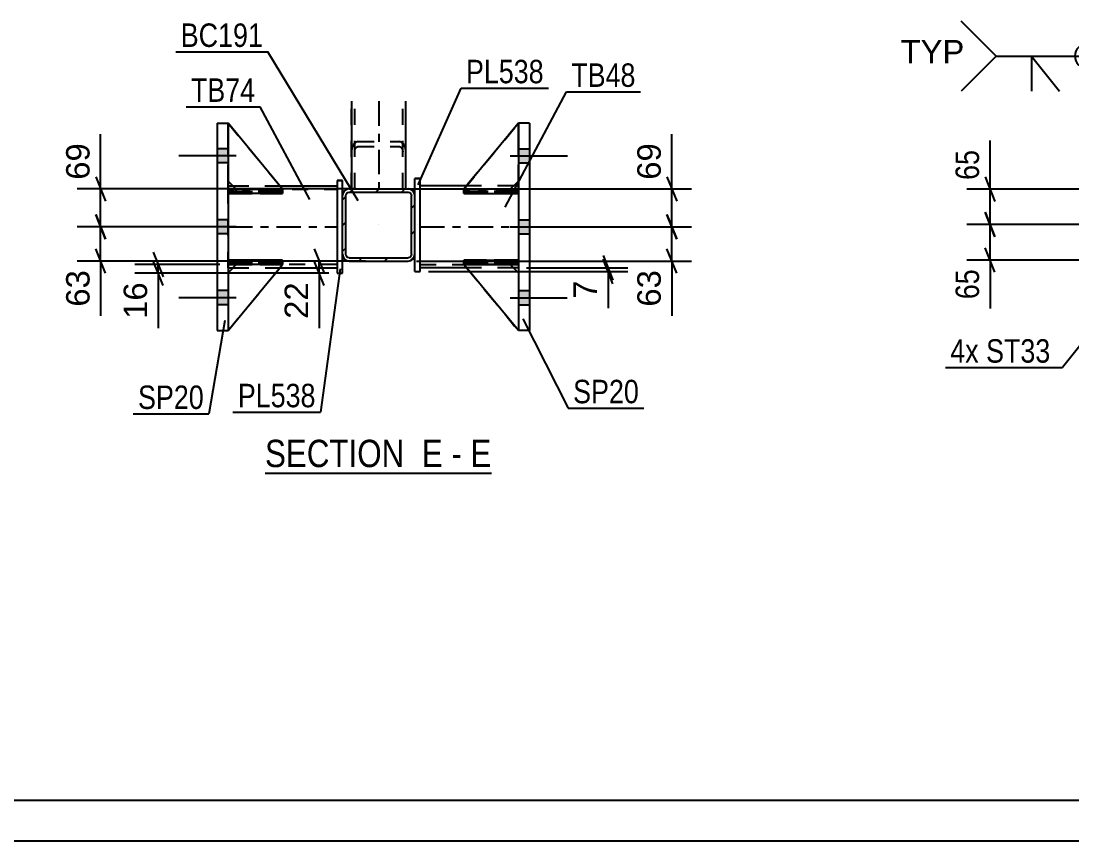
# Model space of a CAD drawing. Header units: millimetres. Extents: x -116 to 725, y -402 to 192.
# Drawn here: x 113.3 to 241.7, y -402.3 to -302.1 of the extents above; entities that cross this region are included whole.
import ezdxf

# ---------------------------------------------------------------- set-up
doc = ezdxf.new("R2010")
doc.units = ezdxf.units.MM
doc.linetypes.add('DXK_LINE_DOT2', pattern=[3.9198, 1.9599, -1.9599])
doc.linetypes.add('DXK_LINE_DOT3', pattern=[5.9187, 2.979, -0.9799, 0.9799, -0.9799])
doc.styles.add('Arial', font='ARIAL.TTF', dxfattribs={"height": 0.2})
doc.styles.add('Arial Narrow', font='ARIALN.TTF', dxfattribs={"height": 0.2})

# ---------------------------------------------------------------- blocks, each defined once
blk = doc.blocks.new('Unknown-203723422-1133')
at = {"color": 5, "linetype": 'Continuous'}
for p, q in [((-110.72, -397.25), (720.28, -397.25)), ((-115.72, -402.25), (725.28, -402.25))]:
    blk.add_line(p, q, dxfattribs=at)
blk = doc.blocks.new('Unknown-203723422-19 - 1498')
at = {"color": 6, "linetype": 'Continuous'}
blk.add_line((143.13, -357.34), (170.78, -357.34), dxfattribs=at)
at = {"color": 0, "linetype": 'Continuous'}
for points in [[(161.24, -356.59), (161.24, -353.09), (143.13, -353.09), (143.13, -356.59)], [(164.85, -356.59), (164.85, -353.09), (162.29, -353.09), (162.29, -356.59)], [(167.17, -356.59), (167.17, -353.09), (165.9, -353.09), (165.9, -356.59)], [(170.78, -356.59), (170.78, -353.09), (168.22, -353.09), (168.22, -356.59)]]:
    blk.add_wipeout(points, dxfattribs=at)
at = {"color": 7, "linetype": 'Continuous', "style": 'Arial Narrow'}
for s, p in [('SECTION ', (143.13, -356.59)), ('E', (162.29, -356.59)), ('E', (168.22, -356.59)), ('-', (165.9, -356.59))]:
    blk.add_text(s, height=3.34, dxfattribs=at).set_placement(p)
blk = doc.blocks.new('Part-203723422-1510 - 1498')
at = {"color": 7, "linetype": 'DXK_LINE_DOT2'}
for p, q in [((139.61, -331.85), (138.61, -332.85)), ((138.61, -339.91), (145.28, -331.85)), ((138.61, -332.85), (139.61, -331.85)), ((138.61, -339.91), (145.28, -331.85)), ((145.28, -331.85), (139.61, -331.85)), ((139.61, -331.85), (139.61, -331.85)), ((139.61, -331.85), (145.28, -331.85)), ((145.28, -331.85), (145.28, -331.85)), ((138.61, -332.85), (138.61, -339.91))]:
    blk.add_line(p, q, dxfattribs=at)
at = {"color": 7, "linetype": 'DXK_LINE_DOT3'}
for p, q in [((145.28, -331.85), (138.61, -331.85)), ((138.61, -331.85), (138.61, -339.91))]:
    blk.add_line(p, q, dxfattribs=at)
blk = doc.blocks.new('Part-203723422-1502 - 1498')
at = {"color": 7, "linetype": 'DXK_LINE_DOT2'}
for p, q in [((174.08, -314.58), (167.41, -322.65)), ((167.41, -322.65), (174.08, -314.58)), ((174.08, -321.65), (174.08, -314.58)), ((173.08, -322.65), (174.08, -321.65)), ((173.08, -322.65), (174.08, -321.65)), ((167.41, -322.65), (173.08, -322.65)), ((167.41, -322.65), (167.41, -322.65)), ((173.08, -322.65), (167.41, -322.65)), ((173.08, -322.65), (173.08, -322.65))]:
    blk.add_line(p, q, dxfattribs=at)
at = {"color": 7, "linetype": 'DXK_LINE_DOT3'}
for p, q in [((174.08, -322.65), (174.08, -314.58)), ((167.41, -322.65), (174.08, -322.65))]:
    blk.add_line(p, q, dxfattribs=at)
blk = doc.blocks.new('Part-203723422-1616 - 1498')
at = {"color": 2, "linetype": 'Continuous'}
for p, q in [((152.61, -321.58), (151.94, -321.58)), ((151.94, -321.58), (151.94, -332.91)), ((152.61, -323.42), (152.61, -321.58)), ((152.61, -332.91), (152.61, -330.62)), ((151.94, -332.91), (152.61, -332.91))]:
    blk.add_line(p, q, dxfattribs=at)
at = {"color": 7, "linetype": 'DXK_LINE_DOT2'}
for p, q in [((151.94, -321.58), (152.61, -321.58)), ((152.61, -330.62), (152.61, -323.42)), ((151.94, -332.91), (152.61, -332.91))]:
    blk.add_line(p, q, dxfattribs=at)
at = {"color": 7, "linetype": 'DXK_LINE_DOT3'}
blk.add_line((152.28, -327.24), (152.28, -327.24), dxfattribs=at)
blk = doc.blocks.new('Part-203723422-1505 - 1498')
at = {"color": 2, "linetype": 'Continuous'}
for p, q in [((174.08, -314.58), (167.41, -322.65)), ((174.08, -314.58), (174.08, -314.58)), ((174.08, -314.58), (174.08, -314.58)), ((173.08, -322.64), (174.08, -321.65)), ((168.24, -322.65), (167.41, -322.65)), ((167.41, -322.65), (167.41, -322.65))]:
    blk.add_line(p, q, dxfattribs=at)
at = {"color": 7, "linetype": 'DXK_LINE_DOT2'}
for p, q in [((174.08, -314.58), (167.41, -322.65)), ((174.08, -321.65), (174.08, -314.58)), ((173.08, -322.65), (174.08, -321.65)), ((173.08, -322.65), (167.41, -322.65)), ((173.08, -322.65), (168.24, -322.65)), ((173.08, -322.65), (173.08, -322.64)), ((173.08, -322.65), (173.08, -322.65))]:
    blk.add_line(p, q, dxfattribs=at)
at = {"color": 7, "linetype": 'DXK_LINE_DOT3'}
for p, q in [((174.08, -322.65), (174.08, -314.58)), ((167.41, -322.65), (174.08, -322.65))]:
    blk.add_line(p, q, dxfattribs=at)
blk = doc.blocks.new('Part-203723422-1506 - 1498')
at = {"color": 7, "linetype": 'DXK_LINE_DOT2'}
for p, q in [((167.41, -323.18), (167.41, -322.64)), ((167.41, -322.64), (173.08, -322.64)), ((174.08, -322.64), (167.41, -322.64)), ((173.08, -323.18), (167.41, -323.18)), ((167.41, -323.18), (174.08, -323.18)), ((173.08, -323.18), (173.08, -322.64)), ((173.08, -322.64), (174.08, -322.64)), ((174.08, -323.18), (173.08, -323.18)), ((174.08, -323.18), (174.08, -322.64)), ((174.08, -323.18), (174.08, -322.64)), ((174.08, -322.64), (174.08, -322.64)), ((174.08, -323.18), (174.08, -323.18))]:
    blk.add_line(p, q, dxfattribs=at)
at = {"color": 7, "linetype": 'DXK_LINE_DOT3'}
for p, q in [((174.08, -322.91), (167.41, -322.91)), ((167.41, -322.91), (174.08, -322.91))]:
    blk.add_line(p, q, dxfattribs=at)
blk = doc.blocks.new('Part-203723422-1507 - 1498')
at = {"color": 7, "linetype": 'DXK_LINE_DOT2'}
for p, q in [((167.41, -331.84), (167.41, -331.31)), ((167.41, -331.31), (173.08, -331.31)), ((174.08, -331.31), (167.41, -331.31)), ((173.08, -331.84), (167.41, -331.84)), ((167.41, -331.84), (174.08, -331.84)), ((173.08, -331.84), (173.08, -331.31)), ((173.08, -331.31), (174.08, -331.31)), ((174.08, -331.84), (173.08, -331.84)), ((174.08, -331.84), (174.08, -331.31)), ((174.08, -331.84), (174.08, -331.31)), ((174.08, -331.31), (174.08, -331.31)), ((174.08, -331.84), (174.08, -331.84))]:
    blk.add_line(p, q, dxfattribs=at)
at = {"color": 7, "linetype": 'DXK_LINE_DOT3'}
for p, q in [((174.08, -331.58), (167.41, -331.58)), ((167.41, -331.58), (174.08, -331.58))]:
    blk.add_line(p, q, dxfattribs=at)
blk = doc.blocks.new('Part-203723422-1717 - 1498')
at = {"color": 7, "linetype": 'DXK_LINE_DOT2'}
for p, q in [((167.41, -331.85), (173.08, -331.85)), ((174.08, -339.91), (167.41, -331.85)), ((167.41, -331.85), (167.41, -331.85)), ((173.08, -331.85), (167.41, -331.85)), ((167.41, -331.85), (174.08, -339.91)), ((173.08, -331.85), (174.08, -332.85)), ((173.08, -331.85), (173.08, -331.85)), ((174.08, -332.85), (173.08, -331.85)), ((174.08, -332.85), (174.08, -339.91))]:
    blk.add_line(p, q, dxfattribs=at)
at = {"color": 7, "linetype": 'DXK_LINE_DOT3'}
for p, q in [((167.41, -331.85), (174.08, -331.85)), ((174.08, -331.85), (174.08, -339.91))]:
    blk.add_line(p, q, dxfattribs=at)
blk = doc.blocks.new('Part-203723422-1508 - 1498')
at = {"color": 2, "linetype": 'Continuous'}
for p, q in [((167.42, -322.64), (167.41, -322.64)), ((167.41, -322.64), (167.41, -323.18)), ((167.41, -323.18), (174.08, -323.18)), ((174.08, -322.64), (168.24, -322.64)), ((174.08, -322.64), (174.08, -322.64)), ((174.08, -322.64), (174.08, -323.18))]:
    blk.add_line(p, q, dxfattribs=at)
at = {"color": 7, "linetype": 'DXK_LINE_DOT2'}
for p, q in [((167.41, -323.18), (173.08, -323.18)), ((168.24, -322.64), (167.42, -322.64)), ((173.08, -322.64), (167.42, -322.64)), ((173.08, -322.64), (174.08, -322.64)), ((173.08, -322.64), (173.08, -323.18)), ((173.08, -323.18), (174.08, -323.18)), ((174.08, -322.64), (174.08, -322.64))]:
    blk.add_line(p, q, dxfattribs=at)
blk = doc.blocks.new('Part-203723422-1509 - 1498')
at = {"color": 2, "linetype": 'Continuous'}
for p, q in [((167.41, -331.31), (174.08, -331.31)), ((167.41, -331.31), (167.41, -331.84)), ((174.08, -331.84), (167.41, -331.84)), ((174.08, -331.31), (174.08, -331.31)), ((174.08, -331.84), (174.08, -331.31))]:
    blk.add_line(p, q, dxfattribs=at)
at = {"color": 7, "linetype": 'DXK_LINE_DOT2'}
for p, q in [((173.08, -331.31), (167.41, -331.31)), ((167.41, -331.84), (173.08, -331.84)), ((174.08, -331.31), (173.08, -331.31)), ((173.08, -331.31), (173.08, -331.84)), ((173.08, -331.84), (174.08, -331.84)), ((174.08, -331.31), (174.08, -331.31))]:
    blk.add_line(p, q, dxfattribs=at)
blk = doc.blocks.new('Part-203723422-1511 - 1498')
at = {"color": 2, "linetype": 'Continuous'}
for p, q in [((139.61, -331.85), (138.61, -332.85)), ((138.61, -339.91), (145.28, -331.85)), ((145.28, -331.85), (139.61, -331.85)), ((139.61, -331.85), (139.61, -331.85)), ((145.28, -331.85), (145.28, -331.85))]:
    blk.add_line(p, q, dxfattribs=at)
at = {"color": 7, "linetype": 'DXK_LINE_DOT2'}
for p, q in [((138.61, -332.85), (139.61, -331.85)), ((138.61, -339.91), (145.28, -331.85)), ((139.61, -331.85), (145.28, -331.85)), ((138.61, -332.85), (138.61, -339.91))]:
    blk.add_line(p, q, dxfattribs=at)
at = {"color": 7, "linetype": 'DXK_LINE_DOT3'}
for p, q in [((145.28, -331.85), (138.61, -331.85)), ((138.61, -331.85), (138.61, -339.91))]:
    blk.add_line(p, q, dxfattribs=at)
blk = doc.blocks.new('Part-203723422-1512 - 1498')
at = {"color": 7, "linetype": 'DXK_LINE_DOT2'}
for p, q in [((138.61, -321.65), (138.61, -314.58)), ((138.61, -314.58), (145.28, -322.65)), ((138.61, -314.58), (145.28, -322.65)), ((139.61, -322.65), (138.61, -321.65)), ((139.61, -322.65), (138.61, -321.65)), ((145.28, -322.65), (139.61, -322.65)), ((139.61, -322.65), (139.61, -322.65)), ((139.61, -322.65), (145.28, -322.65)), ((145.28, -322.65), (145.28, -322.65))]:
    blk.add_line(p, q, dxfattribs=at)
at = {"color": 7, "linetype": 'DXK_LINE_DOT3'}
for p, q in [((138.61, -322.65), (138.61, -314.58)), ((145.28, -322.65), (138.61, -322.65))]:
    blk.add_line(p, q, dxfattribs=at)
blk = doc.blocks.new('Part-203723422-1518 - 1498')
at = {"linetype": 'Continuous'}
h = blk.add_hatch(dxfattribs=at)
h.set_pattern_fill('', scale=0.7, style=0, pattern_type=0)
h.set_pattern_definition([(45, (160.9156, -331.3571), (-1.57154, 1.57154), [])])
h.paths.add_polyline_path([(160.61, -331.42), (160.92, -331.36), (161.18, -331.18), (161.35, -330.92), (161.41, -330.62), (161.41, -323.42), (161.35, -323.11), (161.18, -322.85), (160.92, -322.68), (160.61, -322.62), (153.41, -322.62), (153.1, -322.68), (152.84, -322.85), (152.67, -323.11), (152.61, -323.42), (152.61, -330.62), (152.67, -330.92), (152.84, -331.18), (153.1, -331.36), (153.41, -331.42)])
h.paths.add_polyline_path([(153.41, -331.02), (153.26, -330.99), (153.13, -330.9), (153.04, -330.77), (153.01, -330.62), (153.01, -323.42), (153.04, -323.26), (153.13, -323.14), (153.26, -323.05), (153.41, -323.02), (160.61, -323.02), (160.76, -323.05), (160.89, -323.14), (160.98, -323.26), (161.01, -323.42), (161.01, -330.62), (160.98, -330.77), (160.89, -330.9), (160.76, -330.99), (160.61, -331.02)])
at = {"color": 2, "linetype": 'Continuous'}
for p, q in [((152.67, -323.11), (152.61, -323.42)), ((152.61, -330.62), (152.61, -323.42)), ((153.01, -323.42), (153.04, -323.26)), ((153.01, -330.62), (153.01, -323.42)), ((153.04, -323.26), (153.13, -323.14)), ((153.41, -322.62), (153.1, -322.68)), ((153.13, -323.14), (153.26, -323.05)), ((153.26, -323.05), (153.41, -323.02)), ((153.41, -322.62), (160.61, -322.62)), ((153.41, -323.02), (160.61, -323.02)), ((160.92, -322.68), (160.61, -322.62)), ((160.61, -323.02), (160.76, -323.05)), ((160.76, -323.05), (160.89, -323.14)), ((160.89, -323.14), (160.98, -323.26)), ((160.98, -323.26), (161.01, -323.42)), ((161.01, -330.62), (161.01, -323.42)), ((161.41, -323.42), (161.35, -323.11)), ((161.41, -330.62), (161.41, -323.42)), ((152.61, -330.62), (152.67, -330.92)), ((153.04, -330.77), (153.01, -330.62)), ((153.13, -330.9), (153.04, -330.77)), ((153.26, -330.99), (153.13, -330.9)), ((153.41, -331.02), (153.26, -330.99)), ((153.41, -331.02), (160.61, -331.02)), ((160.76, -330.99), (160.61, -331.02)), ((160.89, -330.9), (160.76, -330.99)), ((160.98, -330.77), (160.89, -330.9)), ((161.01, -330.62), (160.98, -330.77)), ((161.35, -330.92), (161.41, -330.62)), ((153.1, -331.36), (153.41, -331.42)), ((153.41, -331.42), (160.61, -331.42)), ((160.61, -331.42), (160.92, -331.36))]:
    blk.add_line(p, q, dxfattribs=at)
at = {"color": 7, "linetype": 'DXK_LINE_DOT3'}
blk.add_line((157.01, -327.02), (157.01, -327.02), dxfattribs=at)
at = {"color": 2, "linetype": 'Continuous'}
for centre, start, end in [((153.41, -323.42), 112.5, 157.5), ((160.61, -323.42), 22.5, 67.5), ((153.41, -330.62), 202.5, 247.5), ((160.61, -330.62), 292.5, 337.5)]:
    blk.add_arc(centre, 0.8, start, end, dxfattribs=at)
blk = doc.blocks.new('Part-203723422-1535 - 1498')
at = {"color": 2, "linetype": 'Continuous'}
for p, q in [((138.61, -314.58), (138.61, -314.58)), ((138.61, -314.58), (138.61, -314.58)), ((145.28, -322.65), (138.61, -314.58)), ((139.6, -322.64), (138.61, -321.65)), ((144.44, -322.65), (145.28, -322.65)), ((145.28, -322.65), (145.28, -322.65))]:
    blk.add_line(p, q, dxfattribs=at)
at = {"color": 7, "linetype": 'DXK_LINE_DOT2'}
for p, q in [((138.61, -321.65), (138.61, -314.58)), ((138.61, -314.58), (145.28, -322.65)), ((139.61, -322.65), (138.61, -321.65)), ((139.61, -322.65), (139.6, -322.64)), ((145.28, -322.65), (139.61, -322.65)), ((139.61, -322.65), (139.61, -322.65)), ((139.61, -322.65), (144.44, -322.65))]:
    blk.add_line(p, q, dxfattribs=at)
at = {"color": 7, "linetype": 'DXK_LINE_DOT3'}
for p, q in [((138.61, -322.65), (138.61, -314.58)), ((145.28, -322.65), (138.61, -322.65))]:
    blk.add_line(p, q, dxfattribs=at)
blk = doc.blocks.new('Part-203723422-1536 - 1498')
at = {"color": 7, "linetype": 'DXK_LINE_DOT2'}
for p, q in [((138.61, -322.64), (139.61, -322.64)), ((145.12, -322.64), (138.61, -322.64)), ((138.61, -322.64), (138.61, -322.64)), ((138.61, -322.64), (138.61, -323.18)), ((138.61, -322.64), (138.61, -323.18)), ((139.61, -323.18), (138.61, -323.18)), ((138.61, -323.18), (145.28, -323.18)), ((138.61, -323.18), (138.61, -323.18)), ((139.61, -322.64), (145.28, -322.64)), ((139.61, -322.64), (139.61, -323.18)), ((145.28, -323.18), (139.61, -323.18)), ((145.28, -322.64), (145.28, -323.18))]:
    blk.add_line(p, q, dxfattribs=at)
blk = doc.blocks.new('Part-203723422-1537 - 1498')
at = {"color": 7, "linetype": 'DXK_LINE_DOT2'}
for p, q in [((138.61, -331.31), (139.61, -331.31)), ((145.28, -331.31), (138.61, -331.31)), ((138.61, -331.31), (138.61, -331.31)), ((138.61, -331.31), (138.61, -331.84)), ((138.61, -331.31), (138.61, -331.84)), ((139.61, -331.84), (138.61, -331.84)), ((138.61, -331.84), (145.28, -331.84)), ((138.61, -331.84), (138.61, -331.84)), ((139.61, -331.31), (145.28, -331.31)), ((139.61, -331.31), (139.61, -331.84)), ((145.28, -331.84), (139.61, -331.84)), ((145.28, -331.31), (145.28, -331.84))]:
    blk.add_line(p, q, dxfattribs=at)
at = {"color": 7, "linetype": 'DXK_LINE_DOT3'}
for p, q in [((138.61, -331.58), (145.28, -331.58)), ((145.28, -331.58), (138.61, -331.58))]:
    blk.add_line(p, q, dxfattribs=at)
blk = doc.blocks.new('Part-203723422-1538 - 1498')
at = {"color": 2, "linetype": 'Continuous'}
for p, q in [((138.61, -323.18), (138.61, -322.64)), ((138.61, -322.64), (144.44, -322.64)), ((145.28, -323.18), (138.61, -323.18)), ((138.61, -323.18), (138.61, -323.18)), ((145.28, -322.64), (145.27, -322.64)), ((145.28, -323.18), (145.28, -322.64))]:
    blk.add_line(p, q, dxfattribs=at)
at = {"color": 7, "linetype": 'DXK_LINE_DOT2'}
for p, q in [((139.61, -322.64), (138.61, -322.64)), ((138.61, -323.18), (139.61, -323.18)), ((139.61, -323.18), (139.61, -322.64)), ((139.61, -322.64), (145.27, -322.64)), ((139.61, -323.18), (145.28, -323.18))]:
    blk.add_line(p, q, dxfattribs=at)
at = {"color": 7, "linetype": 'DXK_LINE_DOT3'}
for p, q in [((138.61, -322.91), (145.28, -322.91)), ((145.28, -322.91), (138.61, -322.91))]:
    blk.add_line(p, q, dxfattribs=at)
blk = doc.blocks.new('Bolt-203723422-1731 - 1498')
at = {"linetype": 'Continuous'}
for points in [[(138.61, -319.44), (138.61, -317.71), (137.28, -317.71), (137.28, -319.44)], [(138.61, -319.44), (138.61, -317.71), (137.28, -317.71), (137.28, -319.44)], [(138.61, -319.44), (138.61, -317.71), (137.28, -317.71), (137.28, -319.44)], [(138.61, -328.11), (138.61, -326.38), (137.28, -326.38), (137.28, -328.11)], [(138.61, -328.11), (138.61, -326.38), (137.28, -326.38), (137.28, -328.11)], [(138.61, -336.78), (138.61, -335.04), (137.28, -335.04), (137.28, -336.78)], [(138.61, -336.78), (138.61, -335.04), (137.28, -335.04), (137.28, -336.78)], [(138.61, -336.78), (138.61, -335.04), (137.28, -335.04), (137.28, -336.78)]]:
    blk.add_hatch(color=1, dxfattribs=at).paths.add_polyline_path(points)
at = {"color": 1, "linetype": 'Continuous'}
for p, q in [((138.61, -317.71), (137.28, -317.71)), ((138.61, -317.71), (137.28, -317.71)), ((138.61, -317.71), (137.28, -317.71)), ((139.61, -318.58), (132.61, -318.58)), ((139.61, -318.58), (132.61, -318.58)), ((139.61, -318.58), (132.61, -318.58)), ((138.61, -319.44), (137.28, -319.44)), ((138.61, -319.44), (137.28, -319.44)), ((138.61, -319.44), (137.28, -319.44)), ((139.61, -327.24), (132.61, -327.24)), ((139.61, -327.24), (132.61, -327.24)), ((138.61, -326.38), (137.28, -326.38)), ((138.61, -326.38), (137.28, -326.38)), ((138.61, -328.11), (137.28, -328.11)), ((138.61, -328.11), (137.28, -328.11)), ((139.61, -335.91), (132.61, -335.91)), ((139.61, -335.91), (132.61, -335.91)), ((139.61, -335.91), (132.61, -335.91)), ((138.61, -335.04), (137.28, -335.04)), ((138.61, -335.04), (137.28, -335.04)), ((138.61, -335.04), (137.28, -335.04)), ((138.61, -336.78), (137.28, -336.78)), ((138.61, -336.78), (137.28, -336.78)), ((138.61, -336.78), (137.28, -336.78))]:
    blk.add_line(p, q, dxfattribs=at)
blk = doc.blocks.new('Part-203723422-1539 - 1498')
at = {"color": 2, "linetype": 'Continuous'}
for p, q in [((138.61, -331.84), (138.61, -331.31)), ((145.28, -331.31), (138.61, -331.31)), ((145.28, -331.84), (138.61, -331.84)), ((138.61, -331.84), (138.61, -331.84)), ((145.28, -331.84), (145.28, -331.31))]:
    blk.add_line(p, q, dxfattribs=at)
at = {"color": 7, "linetype": 'DXK_LINE_DOT2'}
for p, q in [((139.61, -331.31), (138.61, -331.31)), ((138.61, -331.84), (139.61, -331.84)), ((139.61, -331.84), (139.61, -331.31)), ((145.28, -331.31), (139.61, -331.31)), ((139.61, -331.84), (145.28, -331.84))]:
    blk.add_line(p, q, dxfattribs=at)
blk = doc.blocks.new('Part-203723422-1618 - 1498')
at = {"color": 7, "linetype": 'DXK_LINE_DOT2'}
for p, q in [((153.68, -322.62), (153.68, -311.91)), ((154.08, -322.62), (154.08, -311.91)), ((159.94, -322.62), (159.94, -311.91)), ((160.34, -322.62), (160.34, -311.91)), ((154.17, -316.93), (153.91, -317.2)), ((154.48, -316.83), (154.17, -316.93)), ((154.48, -316.83), (159.54, -316.83)), ((159.85, -316.93), (159.54, -316.83)), ((160.11, -317.2), (159.85, -316.93)), ((153.74, -317.6), (153.68, -318.07)), ((153.91, -317.2), (153.74, -317.6)), ((154.08, -318.07), (154.11, -317.84)), ((154.11, -317.84), (154.19, -317.64)), ((154.19, -317.64), (154.32, -317.5)), ((154.32, -317.5), (154.48, -317.45)), ((154.48, -317.45), (159.54, -317.45)), ((159.54, -317.45), (159.7, -317.5)), ((159.7, -317.5), (159.83, -317.64)), ((159.83, -317.64), (159.91, -317.84)), ((159.91, -317.84), (159.94, -318.07)), ((160.28, -317.6), (160.11, -317.2)), ((160.34, -318.07), (160.28, -317.6)), ((153.68, -322.62), (160.34, -322.62)), ((153.74, -322.62), (153.68, -322.62))]:
    blk.add_line(p, q, dxfattribs=at)
at = {"color": 7, "linetype": 'DXK_LINE_DOT3'}
blk.add_line((157.01, -311.91), (157.01, -322), dxfattribs=at)
blk = doc.blocks.new('Part-203723422-1554 - 1498')
at = {"color": 2, "linetype": 'Continuous'}
for p, q in [((137.28, -314.58), (138.61, -314.58)), ((137.28, -314.58), (137.28, -339.91)), ((138.61, -314.58), (138.61, -339.91)), ((137.28, -339.91), (138.61, -339.91))]:
    blk.add_line(p, q, dxfattribs=at)
blk = doc.blocks.new('Part-203723422-1572 - 1498')
at = {"color": 2, "linetype": 'Continuous'}
for p, q in [((153.68, -311.91), (153.68, -322.62)), ((160.34, -322.62), (160.34, -311.91))]:
    blk.add_line(p, q, dxfattribs=at)
at = {"color": 7, "linetype": 'DXK_LINE_DOT2'}
for p, q in [((154.08, -322.62), (154.08, -311.91)), ((159.94, -322.62), (159.94, -311.91)), ((153.68, -322.62), (160.34, -322.62)), ((153.68, -322.62), (153.74, -322.62))]:
    blk.add_line(p, q, dxfattribs=at)
at = {"color": 7, "linetype": 'DXK_LINE_DOT3'}
blk.add_line((157.01, -311.91), (157.01, -322.62), dxfattribs=at)
blk = doc.blocks.new('Part-203723422-1720 - 1498')
at = {"color": 2, "linetype": 'Continuous'}
for p, q in [((167.41, -331.85), (167.41, -331.85)), ((173.08, -331.85), (167.41, -331.85)), ((174.08, -339.91), (167.41, -331.85)), ((173.08, -331.85), (173.08, -331.85)), ((173.08, -331.85), (174.08, -332.85))]:
    blk.add_line(p, q, dxfattribs=at)
at = {"color": 7, "linetype": 'DXK_LINE_DOT2'}
for p, q in [((167.41, -331.85), (173.08, -331.85)), ((174.08, -339.91), (167.41, -331.85)), ((173.08, -331.85), (174.08, -332.85)), ((174.08, -332.85), (174.08, -339.91))]:
    blk.add_line(p, q, dxfattribs=at)
at = {"color": 7, "linetype": 'DXK_LINE_DOT3'}
for p, q in [((167.41, -331.85), (174.08, -331.85)), ((174.08, -331.85), (174.08, -339.91))]:
    blk.add_line(p, q, dxfattribs=at)
blk = doc.blocks.new('Part-203723422-1596 - 1498')
at = {"color": 2, "linetype": 'Continuous'}
for p, q in [((167.74, -322.24), (162.08, -322.24)), ((174.08, -322.24), (173.48, -322.24)), ((167.74, -332.24), (162.08, -332.24)), ((174.08, -332.24), (173.47, -332.24))]:
    blk.add_line(p, q, dxfattribs=at)
at = {"color": 7, "linetype": 'DXK_LINE_DOT2'}
for p, q in [((162.08, -332.24), (162.08, -322.24)), ((174.08, -322.64), (162.08, -322.64)), ((173.48, -322.24), (167.74, -322.24)), ((174.08, -322.24), (174.08, -332.24)), ((162.08, -331.84), (174.08, -331.84)), ((173.47, -332.24), (167.74, -332.24))]:
    blk.add_line(p, q, dxfattribs=at)
at = {"color": 7, "linetype": 'DXK_LINE_DOT3'}
blk.add_line((162.08, -327.24), (174.08, -327.24), dxfattribs=at)
blk = doc.blocks.new('Part-203723422-1611 - 1498')
at = {"color": 2, "linetype": 'Continuous'}
for p, q in [((161.41, -321.35), (162.08, -321.35)), ((161.41, -323.42), (161.41, -321.35)), ((162.08, -332.69), (162.08, -321.35)), ((161.41, -332.69), (161.41, -330.62)), ((161.41, -332.69), (162.08, -332.69))]:
    blk.add_line(p, q, dxfattribs=at)
at = {"color": 7, "linetype": 'DXK_LINE_DOT2'}
for p, q in [((162.08, -321.35), (161.41, -321.35)), ((161.41, -330.62), (161.41, -323.42)), ((161.41, -332.69), (162.08, -332.69))]:
    blk.add_line(p, q, dxfattribs=at)
at = {"color": 7, "linetype": 'DXK_LINE_DOT3'}
blk.add_line((161.74, -327.02), (161.74, -327.02), dxfattribs=at)
blk = doc.blocks.new('Part-203723422-1694 - 1498')
at = {"color": 2, "linetype": 'Continuous'}
for p, q in [((175.41, -314.58), (174.08, -314.58)), ((174.08, -314.58), (174.08, -339.91)), ((175.41, -314.58), (175.41, -339.91)), ((175.41, -339.91), (174.08, -339.91))]:
    blk.add_line(p, q, dxfattribs=at)
blk = doc.blocks.new('Part-203723422-1714 - 1498')
at = {"color": 2, "linetype": 'Continuous'}
for p, q in [((138.61, -322.24), (139.2, -322.24)), ((144.94, -322.24), (151.94, -322.24)), ((138.61, -332.24), (139.21, -332.24)), ((144.95, -332.24), (151.94, -332.24))]:
    blk.add_line(p, q, dxfattribs=at)
at = {"color": 7, "linetype": 'DXK_LINE_DOT2'}
for p, q in [((138.61, -332.24), (138.61, -322.24)), ((138.61, -322.64), (151.94, -322.64)), ((139.2, -322.24), (144.94, -322.24)), ((151.94, -322.24), (151.94, -332.24)), ((151.94, -331.84), (138.61, -331.84)), ((139.21, -332.24), (144.95, -332.24))]:
    blk.add_line(p, q, dxfattribs=at)
at = {"color": 7, "linetype": 'DXK_LINE_DOT3'}
blk.add_line((138.61, -327.24), (151.94, -327.24), dxfattribs=at)
blk = doc.blocks.new('Bolt-203723422-1732 - 1498')
at = {"linetype": 'Continuous'}
for points in [[(175.41, -319.44), (175.41, -317.71), (174.08, -317.71), (174.08, -319.44)], [(175.41, -319.44), (175.41, -317.71), (174.08, -317.71), (174.08, -319.44)], [(175.41, -319.44), (175.41, -317.71), (174.08, -317.71), (174.08, -319.44)], [(175.41, -328.11), (175.41, -326.38), (174.08, -326.38), (174.08, -328.11)], [(175.41, -328.11), (175.41, -326.38), (174.08, -326.38), (174.08, -328.11)], [(175.41, -336.78), (175.41, -335.04), (174.08, -335.04), (174.08, -336.78)], [(175.41, -336.78), (175.41, -335.04), (174.08, -335.04), (174.08, -336.78)], [(175.41, -336.78), (175.41, -335.04), (174.08, -335.04), (174.08, -336.78)]]:
    blk.add_hatch(color=1, dxfattribs=at).paths.add_polyline_path(points)
at = {"color": 1, "linetype": 'Continuous'}
for p, q in [((174.08, -317.71), (175.41, -317.71)), ((174.08, -317.71), (175.41, -317.71)), ((174.08, -317.71), (175.41, -317.71)), ((173.08, -318.58), (180.08, -318.58)), ((173.08, -318.58), (180.08, -318.58)), ((173.08, -318.58), (180.08, -318.58)), ((174.08, -319.44), (175.41, -319.44)), ((174.08, -319.44), (175.41, -319.44)), ((174.08, -319.44), (175.41, -319.44)), ((173.08, -327.24), (180.08, -327.24)), ((173.08, -327.24), (180.08, -327.24)), ((174.08, -326.38), (175.41, -326.38)), ((174.08, -326.38), (175.41, -326.38)), ((174.08, -328.11), (175.41, -328.11)), ((174.08, -328.11), (175.41, -328.11)), ((173.08, -335.91), (180.08, -335.91)), ((173.08, -335.91), (180.08, -335.91)), ((173.08, -335.91), (180.08, -335.91)), ((174.08, -335.04), (175.41, -335.04)), ((174.08, -335.04), (175.41, -335.04)), ((174.08, -335.04), (175.41, -335.04)), ((174.08, -336.78), (175.41, -336.78)), ((174.08, -336.78), (175.41, -336.78)), ((174.08, -336.78), (175.41, -336.78))]:
    blk.add_line(p, q, dxfattribs=at)
blk = doc.blocks.new('StraightDimension-203723422-1812 - 1498')
at = {"color": 7, "linetype": 'Continuous'}
for p, q in [((192.81, -322.62), (192.81, -315.92)), ((192.81, -322.62), (192.81, -315.92)), ((192.21, -321.12), (193.41, -324.12)), ((160.18, -322.62), (195.21, -322.62)), ((192.81, -327.24), (192.81, -322.62)), ((193.41, -328.74), (192.21, -325.74)), ((176.41, -327.24), (195.21, -327.24))]:
    blk.add_line(p, q, dxfattribs=at)
at = {"color": 0}
blk.add_wipeout([(192.06, -316.45), (187.86, -316.45), (187.86, -322.09), (192.06, -322.09)], dxfattribs=at)
at = {"color": 3, "style": 'Arial'}
blk.add_text('69', height=2.865, rotation=90.0002, dxfattribs=at).set_placement((191.46, -321.49))
blk = doc.blocks.new('StraightDimension-203723422-1786 - 1498')
at = {"color": 7, "linetype": 'Continuous'}
for p, q in [((149.14, -329.92), (150.34, -332.92)), ((153.21, -331.42), (146.89, -331.42)), ((150.34, -334.41), (149.14, -331.41)), ((149.74, -332.91), (149.74, -331.42)), ((150.94, -332.91), (146.89, -332.91)), ((149.74, -332.91), (149.74, -339.61)), ((149.74, -332.91), (149.74, -339.61))]:
    blk.add_line(p, q, dxfattribs=at)
at = {"color": 0}
blk.add_wipeout([(148.99, -333.43), (144.79, -333.43), (144.79, -339.08), (148.99, -339.08)], dxfattribs=at)
at = {"color": 3, "style": 'Arial'}
blk.add_text('22', height=2.865, rotation=90.0002, dxfattribs=at).set_placement((148.39, -338.48))
blk = doc.blocks.new('StraightDimension-203723422-1827 - 1498')
at = {"color": 7, "linetype": 'Continuous'}
for p, q in [((123.05, -322.62), (123.05, -315.92)), ((123.05, -322.62), (123.05, -315.92)), ((122.45, -321.12), (123.65, -324.12)), ((154.2, -322.62), (120.2, -322.62)), ((123.05, -327.24), (123.05, -322.62)), ((123.65, -328.74), (122.45, -325.74)), ((136.28, -327.24), (120.2, -327.24))]:
    blk.add_line(p, q, dxfattribs=at)
at = {"color": 0}
blk.add_wipeout([(122.3, -316.45), (118.1, -316.45), (118.1, -322.09), (122.3, -322.09)], dxfattribs=at)
at = {"color": 3, "style": 'Arial'}
blk.add_text('69', height=2.865, rotation=90.0002, dxfattribs=at).set_placement((121.7, -321.49))
blk = doc.blocks.new('StraightDimension-203723422-1759 - 1498')
at = {"color": 7, "linetype": 'Continuous'}
for p, q in [((184.42, -330.74), (185.62, -333.74)), ((175.08, -332.24), (187.42, -332.24)), ((185.62, -334.19), (184.42, -331.19)), ((185.02, -332.69), (185.02, -332.24)), ((163.08, -332.69), (187.42, -332.69)), ((185.02, -332.69), (185.02, -337.16)), ((185.02, -332.69), (185.02, -337.16))]:
    blk.add_line(p, q, dxfattribs=at)
at = {"color": 0}
blk.add_wipeout([(184.27, -333.21), (180.07, -333.21), (180.07, -336.63), (184.27, -336.63)], dxfattribs=at)
at = {"color": 3, "style": 'Arial'}
blk.add_text('7', height=2.87, rotation=90.0002, dxfattribs=at).set_placement((183.67, -336.03))
blk = doc.blocks.new('StraightDimension-203723422-1772 - 1498')
at = {"color": 7, "linetype": 'Continuous'}
for p, q in [((129.48, -330.35), (130.68, -333.35)), ((137.61, -331.85), (127.23, -331.85)), ((130.68, -334.41), (129.48, -331.41)), ((130.08, -332.91), (130.08, -331.85)), ((150.94, -332.91), (127.23, -332.91)), ((130.08, -332.91), (130.08, -339.61)), ((130.08, -332.91), (130.08, -339.61))]:
    blk.add_line(p, q, dxfattribs=at)
at = {"color": 0}
blk.add_wipeout([(129.33, -333.43), (125.13, -333.43), (125.13, -339.08), (129.33, -339.08)], dxfattribs=at)
at = {"color": 3, "style": 'Arial'}
blk.add_text('16', height=2.865, rotation=90.0002, dxfattribs=at).set_placement((128.73, -338.48))
blk = doc.blocks.new('StraightDimension-203723422-1797 - 1498')
at = {"color": 7, "linetype": 'Continuous'}
for p, q in [((192.21, -325.74), (193.41, -328.74)), ((176.41, -327.24), (195.21, -327.24)), ((192.81, -331.42), (192.81, -327.24)), ((193.41, -332.92), (192.21, -329.92)), ((161.61, -331.42), (195.21, -331.42)), ((192.81, -331.42), (192.81, -338.12)), ((192.81, -331.42), (192.81, -338.12))]:
    blk.add_line(p, q, dxfattribs=at)
at = {"color": 0}
blk.add_wipeout([(192.06, -331.94), (187.86, -331.94), (187.86, -337.59), (192.06, -337.59)], dxfattribs=at)
at = {"color": 3, "style": 'Arial'}
blk.add_text('63', height=2.865, rotation=90.0002, dxfattribs=at).set_placement((191.46, -336.99))
blk = doc.blocks.new('StraightDimension-203723422-1841 - 1498')
at = {"color": 7, "linetype": 'Continuous'}
for p, q in [((122.45, -325.74), (123.65, -328.74)), ((136.28, -327.24), (120.2, -327.24)), ((123.05, -331.42), (123.05, -327.24)), ((123.65, -332.92), (122.45, -329.92)), ((155.42, -331.42), (120.2, -331.42)), ((123.05, -331.42), (123.05, -338.12)), ((123.05, -331.42), (123.05, -338.12))]:
    blk.add_line(p, q, dxfattribs=at)
at = {"color": 0}
blk.add_wipeout([(122.3, -331.94), (118.1, -331.94), (118.1, -337.59), (122.3, -337.59)], dxfattribs=at)
at = {"color": 3, "style": 'Arial'}
blk.add_text('63', height=2.865, rotation=90.0002, dxfattribs=at).set_placement((121.7, -336.99))
blk = doc.blocks.new('StraightDimension-203723422-3701 - 3414')
at = {"color": 7, "linetype": 'Continuous'}
for p, q in [((231.08, -325.46), (232.28, -328.46)), ((255.81, -326.96), (228.83, -326.96)), ((231.68, -331.3), (231.68, -326.96)), ((232.28, -332.8), (231.08, -329.8)), ((246.81, -331.3), (228.83, -331.3)), ((231.68, -331.3), (231.68, -337.2)), ((231.68, -331.3), (231.68, -337.2))]:
    blk.add_line(p, q, dxfattribs=at)
at = {"color": 0}
blk.add_wipeout([(230.93, -331.82), (226.73, -331.82), (226.73, -336.68), (230.93, -336.68)], dxfattribs=at)
at = {"color": 3, "style": 'Arial Narrow'}
blk.add_text('65', height=2.863, rotation=90.0002, dxfattribs=at).set_placement((230.33, -336.08))
blk = doc.blocks.new('StraightDimension-203723422-3695 - 3414')
at = {"color": 7, "linetype": 'Continuous'}
for p, q in [((231.68, -322.63), (231.68, -316.72)), ((231.68, -322.63), (231.68, -316.72)), ((231.08, -321.13), (232.28, -324.13)), ((246.81, -322.63), (228.83, -322.63)), ((231.68, -326.96), (231.68, -322.63)), ((232.28, -328.46), (231.08, -325.46)), ((255.81, -326.96), (228.83, -326.96))]:
    blk.add_line(p, q, dxfattribs=at)
at = {"color": 0}
blk.add_wipeout([(230.93, -317.25), (226.73, -317.25), (226.73, -322.11), (230.93, -322.11)], dxfattribs=at)
at = {"color": 3, "style": 'Arial Narrow'}
blk.add_text('65', height=2.863, rotation=90.0002, dxfattribs=at).set_placement((230.33, -321.51))
blk = doc.blocks.new('Mark-203723422-1710 - 1498')
at = {"color": 0}
blk.add_wipeout([(141.93, -311.98), (141.93, -308.98), (134.08, -308.98), (134.08, -311.98)], dxfattribs=at)
blk.add_wipeout([(141.93, -311.98), (141.93, -308.98), (134.08, -308.98), (134.08, -311.98)], dxfattribs=at)
at = {"color": 30, "linetype": 'Continuous'}
for p in [(133.48, -312.58), (148.62, -323.92)]:
    blk.add_line(p, (142.53, -312.58), dxfattribs=at)
at = {"color": 3, "style": 'Arial Narrow'}
blk.add_text('TB74', height=2.863, dxfattribs=at).set_placement((134.08, -311.98))
blk = doc.blocks.new('Mark-203723422-1514 - 1498')
at = {"color": 0}
blk.add_wipeout([(142.89, -305.27), (142.89, -302.27), (132.84, -302.27), (132.84, -305.27)], dxfattribs=at)
blk.add_wipeout([(142.89, -305.27), (142.89, -302.27), (132.84, -302.27), (132.84, -305.27)], dxfattribs=at)
at = {"color": 30, "linetype": 'Continuous'}
for p in [(132.24, -305.87), (154.49, -324.06)]:
    blk.add_line(p, (143.49, -305.87), dxfattribs=at)
at = {"color": 3, "style": 'Arial Narrow'}
blk.add_text('BC191', height=2.863, dxfattribs=at).set_placement((132.84, -305.27))
blk = doc.blocks.new('Mark-203723422-1550 - 1498')
at = {"color": 0}
blk.add_wipeout([(135.66, -349.49), (135.66, -346.49), (127.62, -346.49), (127.62, -349.49)], dxfattribs=at)
blk.add_wipeout([(135.66, -349.49), (135.66, -346.49), (127.62, -346.49), (127.62, -349.49)], dxfattribs=at)
at = {"color": 30, "linetype": 'Continuous'}
for p in [(138.21, -338.7), (127.02, -350.09)]:
    blk.add_line(p, (136.26, -350.09), dxfattribs=at)
at = {"color": 3, "style": 'Arial Narrow'}
blk.add_text('SP20', height=2.863, dxfattribs=at).set_placement((127.62, -349.49))
blk = doc.blocks.new('Mark-203723422-1592 - 1498')
at = {"color": 0}
blk.add_wipeout([(188.39, -310.15), (188.39, -307.15), (180.53, -307.15), (180.53, -310.15)], dxfattribs=at)
blk.add_wipeout([(188.39, -310.15), (188.39, -307.15), (180.53, -307.15), (180.53, -310.15)], dxfattribs=at)
at = {"color": 30, "linetype": 'Continuous'}
for p, q in [((172.47, -324.85), (179.93, -310.75)), ((179.93, -310.75), (188.99, -310.75))]:
    blk.add_line(p, q, dxfattribs=at)
at = {"color": 3, "style": 'Arial Narrow'}
blk.add_text('TB48', height=2.863, dxfattribs=at).set_placement((180.53, -310.15))
blk = doc.blocks.new('Mark-203723422-1607 - 1498')
at = {"color": 0}
blk.add_wipeout([(177.17, -309.71), (177.17, -306.71), (167.67, -306.71), (167.67, -309.71)], dxfattribs=at)
blk.add_wipeout([(177.17, -309.71), (177.17, -306.71), (167.67, -306.71), (167.67, -309.71)], dxfattribs=at)
at = {"color": 30, "linetype": 'Continuous'}
for p, q in [((161.83, -322.11), (167.07, -310.31)), ((167.07, -310.31), (177.77, -310.31))]:
    blk.add_line(p, q, dxfattribs=at)
at = {"color": 3, "style": 'Arial Narrow'}
blk.add_text('PL538', height=2.863, dxfattribs=at).set_placement((167.67, -309.71))
blk = doc.blocks.new('Mark-203723422-1612 - 1498')
at = {"color": 0}
blk.add_wipeout([(149.31, -349.28), (149.31, -346.28), (139.81, -346.28), (139.81, -349.28)], dxfattribs=at)
blk.add_wipeout([(149.31, -349.28), (149.31, -346.28), (139.81, -346.28), (139.81, -349.28)], dxfattribs=at)
at = {"color": 30, "linetype": 'Continuous'}
for p in [(152.31, -332.38), (139.21, -349.88)]:
    blk.add_line(p, (149.91, -349.88), dxfattribs=at)
at = {"color": 3, "style": 'Arial Narrow'}
blk.add_text('PL538', height=2.863, dxfattribs=at).set_placement((139.81, -349.28))
blk = doc.blocks.new('Mark-203723422-1690 - 1498')
at = {"color": 0}
blk.add_wipeout([(188.8, -348.79), (188.8, -345.79), (180.76, -345.79), (180.76, -348.79)], dxfattribs=at)
blk.add_wipeout([(188.8, -348.79), (188.8, -345.79), (180.76, -345.79), (180.76, -348.79)], dxfattribs=at)
at = {"color": 30, "linetype": 'Continuous'}
for p, q in [((174.61, -338.5), (180.16, -349.39)), ((180.16, -349.39), (189.4, -349.39))]:
    blk.add_line(p, q, dxfattribs=at)
at = {"color": 3, "style": 'Arial Narrow'}
blk.add_text('SP20', height=2.863, dxfattribs=at).set_placement((180.76, -348.79))
blk = doc.blocks.new('WeldMark-203723422-3707 - 3414')
at = {"linetype": 'Continuous'}
for points in [[(257.8, -319.33), (259.42, -321.96), (256.75, -320.4)], [(250.29, -327.94), (250.37, -331.03), (248.84, -328.34)]]:
    blk.add_hatch(color=30, dxfattribs=at).paths.add_polyline_path(points)
at = {"color": 30, "linetype": 'Continuous'}
for p in [(232.43, -306.39), (250.37, -331.03), (259.42, -321.96)]:
    blk.add_line(p, (243.53, -306.39), dxfattribs=at)
at = {"color": 3, "linetype": 'Continuous'}
for q in [(240.14, -310.68), (236.72, -310.68)]:
    blk.add_line((236.72, -306.39), q, dxfattribs=at)
for start, end in [(90, 270), (270, 90)]:
    blk.add_arc((243.53, -306.39), 1.5, start, end, dxfattribs=at)
at = {"color": 0, "linetype": 'Continuous'}
blk.add_wipeout([(228.53, -307.29), (228.53, -304.29), (220.75, -304.29), (220.75, -307.29)], dxfattribs=at)
blk.add_wipeout([(228.53, -307.29), (228.53, -304.29), (220.75, -304.29), (220.75, -307.29)], dxfattribs=at)
at = {"color": 3, "linetype": 'Continuous'}
for q in [(228.14, -302.11), (228.14, -310.68)]:
    blk.add_line((232.43, -306.39), q, dxfattribs=at)
at = {"color": 3, "linetype": 'Continuous', "style": 'Arial'}
blk.add_text('TYP', height=2.865, dxfattribs=at).set_placement((220.75, -307.29))
blk = doc.blocks.new('MarkSet-203723422-3795 - 3414')
at = {"color": 30, "linetype": 'Continuous'}
blk.add_line((251.03, -331.16), (240.54, -344.43), dxfattribs=at)
at = {"color": 0}
for points in [[(230.29, -343.83), (230.29, -340.83), (226.82, -340.83), (226.82, -343.83)], [(239.04, -343.83), (239.04, -340.83), (231.19, -340.83), (231.19, -343.83)]]:
    blk.add_wipeout(points, dxfattribs=at)
for points in [[(230.29, -343.83), (230.29, -340.83), (226.82, -340.83), (226.82, -343.83)], [(239.04, -343.83), (239.04, -340.83), (231.19, -340.83), (231.19, -343.83)]]:
    blk.add_wipeout(points, dxfattribs=at)
at = {"color": 30, "linetype": 'Continuous'}
blk.add_line((226.22, -344.43), (240.54, -344.43), dxfattribs=at)
at = {"color": 3, "style": 'Arial Narrow'}
for s, p in [('4x', (226.82, -343.83)), ('ST33', (231.19, -343.83))]:
    blk.add_text(s, height=2.863, dxfattribs=at).set_placement(p)

msp = doc.modelspace()

# ---------------------------------------------------------------- block references
for name in ['Unknown-203723422-1133', 'Part-203723422-1618 - 1498', 'Part-203723422-1572 - 1498', 'Part-203723422-1554 - 1498', 'Part-203723422-1512 - 1498', 'Part-203723422-1535 - 1498', 'Part-203723422-1502 - 1498', 'Part-203723422-1505 - 1498', 'Part-203723422-1694 - 1498', 'Bolt-203723422-1731 - 1498', 'Bolt-203723422-1732 - 1498', 'Part-203723422-1616 - 1498', 'Part-203723422-1611 - 1498', 'Part-203723422-1714 - 1498', 'Part-203723422-1536 - 1498', 'Part-203723422-1538 - 1498', 'Part-203723422-1518 - 1498', 'Part-203723422-1596 - 1498', 'Part-203723422-1506 - 1498', 'Part-203723422-1508 - 1498', 'Part-203723422-1537 - 1498', 'Part-203723422-1539 - 1498', 'Part-203723422-1510 - 1498', 'Part-203723422-1511 - 1498', 'Part-203723422-1507 - 1498', 'Part-203723422-1509 - 1498', 'Part-203723422-1717 - 1498', 'Part-203723422-1720 - 1498']:
    msp.add_blockref(name, (0, 0))

# ---------------------------------------------------------------- next in the draw order: block references
for name in ['StraightDimension-203723422-1827 - 1498', 'StraightDimension-203723422-1812 - 1498', 'StraightDimension-203723422-3701 - 3414', 'StraightDimension-203723422-1786 - 1498', 'StraightDimension-203723422-1759 - 1498', 'Unknown-203723422-19 - 1498']:
    msp.add_blockref(name, (0, 0))

# ---------------------------------------------------------------- next in the draw order: block references
for name in ['Mark-203723422-1592 - 1498', 'Mark-203723422-1710 - 1498', 'StraightDimension-203723422-3695 - 3414', 'StraightDimension-203723422-1797 - 1498', 'StraightDimension-203723422-1772 - 1498']:
    msp.add_blockref(name, (0, 0))

# ---------------------------------------------------------------- next in the draw order: block references
for name in ['Mark-203723422-1514 - 1498', 'WeldMark-203723422-3707 - 3414', 'Mark-203723422-1607 - 1498', 'StraightDimension-203723422-1841 - 1498', 'Mark-203723422-1690 - 1498']:
    msp.add_blockref(name, (0, 0))

# ---------------------------------------------------------------- next in the draw order: block references
for name in ['Mark-203723422-1612 - 1498', 'MarkSet-203723422-3795 - 3414', 'Mark-203723422-1550 - 1498']:
    msp.add_blockref(name, (0, 0))

doc.saveas('drawing.dxf')
